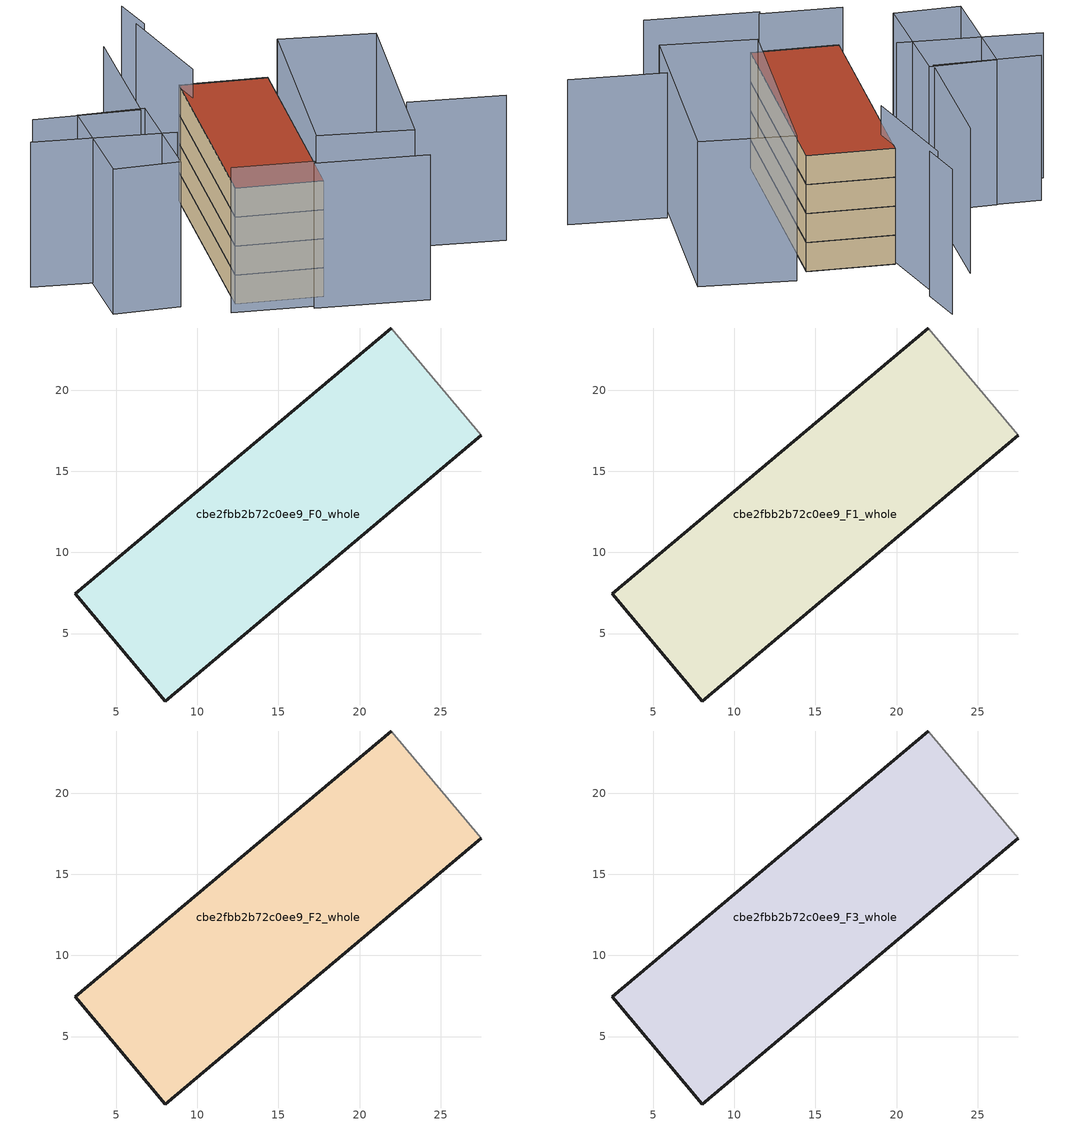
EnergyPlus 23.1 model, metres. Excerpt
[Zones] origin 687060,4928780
cbe2fbb2b72c0ee9_F0_whole
 floor ground (EU_floor_Construction): 27.51,17.21 21.94,23.83 2.46,7.46 8.03,0.84 z0
 wall outside (EU_wall_Construction): 27.51,17.21 8.03,0.84 2.46,7.46 21.94,23.83 z0:3
 wall adiabatic (EU_wall_Construction): 21.94,23.83 27.51,17.21 z0:3
cbe2fbb2b72c0ee9_F1_whole
 floor to cbe2fbb2b72c0ee9_F0_whole (EU_floor_Construction): 27.51,17.21 21.94,23.83 2.46,7.46 8.03,0.84 z3
 wall outside (EU_wall_Construction): 27.51,17.21 8.03,0.84 2.46,7.46 21.94,23.83 z3:6
 wall adiabatic (EU_wall_Construction): 21.94,23.83 27.51,17.21 z3:6
cbe2fbb2b72c0ee9_F2_whole
 floor to cbe2fbb2b72c0ee9_F1_whole (EU_floor_Construction): 27.51,17.21 21.94,23.83 2.46,7.46 8.03,0.84 z6
 wall outside (EU_wall_Construction): 27.51,17.21 8.03,0.84 2.46,7.46 21.94,23.83 z6:9
 wall adiabatic (EU_wall_Construction): 21.94,23.83 27.51,17.21 z6:9
cbe2fbb2b72c0ee9_F3_whole
 floor to cbe2fbb2b72c0ee9_F2_whole (EU_floor_Construction): 27.51,17.21 21.94,23.83 2.46,7.46 8.03,0.84 z9
 wall outside (EU_wall_Construction): 27.51,17.21 8.03,0.84 2.46,7.46 21.94,23.83 z9:12
 wall adiabatic (EU_wall_Construction): 21.94,23.83 27.51,17.21 z9:12
 roof outside (EU_roof_Construction): 21.94,23.83 27.51,17.21 8.03,0.84 2.46,7.46 z12
shading: 22.24,-0.54 28.13,-8.12 / 5.14,0.37 12.08,-8.47 / 0.47,6.82 5.55,0.52 / -3.03,26.51 5.63,15.36 / 19.78,21.16 26.89,31.03 / 27.28,30.33 30.04,34.22 / 20.6,31.19 8.78,20.97 / 8.78,20.97 1.89,28.94 / 11.06,3.28 29.83,17.4 / 29.83,17.4 35.55,9.8 / 35.55,9.8 16.77,-4.32 / 16.77,-4.32 11.06,3.28 / 9.29,20.78 -0.5,11.71 / -0.5,11.71 -5.02,16.59 / -5.02,16.59 4.77,25.66 / 4.77,25.66 9.29,20.78 z0:15
[Building]
EU S2 Campaign: North Axis=0; Terrain=City; Solar Distribution=FullExterior
[Site:Location]
Bologna: Latitude=44.5; Longitude=11.25; Time Zone=1; Elevation=37
[SizingPeriod:WeatherFileDays]
AnnualSizingPeriod: Begin Month=1; Begin Day of Month=1; End Month=12; End Day of Month=31; Day of Week for Start Day=Monday; Use Weather File Daylight Saving Period=No; Use Weather File Rain and Snow Indicators=No
[MATERIAL]
EU_InternalMass_Material: Roughness=MediumRough; Thickness=0.1; Conductivity=1; Density=1800; Specific Heat=900; Thermal Absorptance=0.9; Solar Absorptance=0.7; Visible Absorptance=0.7
[MATERIAL:NOMASS] Roughness=MediumRough; Thermal Absorptance=0.9; Solar Absorptance=0.7; Visible Absorptance=0.7
Name | Thermal Resistance
EU_wall_NoMass | 0.937881
EU_roof_NoMass | 0.548572
EU_floor_NoMass | 0.71348
[CONSTRUCTION]
EU_wall_Construction: EU_wall_NoMass
EU_roof_Construction: EU_roof_NoMass
EU_floor_Construction: EU_floor_NoMass
EU_InternalMass_Construction: EU_InternalMass_Material
[ZONE] Type=1; Multiplier=1; Ceiling Height=autocalculate; Floor Area=autocalculate; Part of Total Floor Area=Yes
Name | Volume
cbe2fbb2b72c0ee9_F0_whole | 660.067
cbe2fbb2b72c0ee9_F1_whole; cbe2fbb2b72c0ee9_F2_whole; cbe2fbb2b72c0ee9_F3_whole | 660.066
[INTERNALMASS] Construction=EU_InternalMass_Construction; Surface Area=220.022
Name | Zone or ZoneList
cbe2fbb2b72c0ee9_F0_whole_EU_InternalMass | cbe2fbb2b72c0ee9_F0_whole
cbe2fbb2b72c0ee9_F1_whole_EU_InternalMass | cbe2fbb2b72c0ee9_F1_whole
cbe2fbb2b72c0ee9_F2_whole_EU_InternalMass | cbe2fbb2b72c0ee9_F2_whole
cbe2fbb2b72c0ee9_F3_whole_EU_InternalMass | cbe2fbb2b72c0ee9_F3_whole
[OTHEREQUIPMENT] Fuel Type=Electricity; Design Level Calculation Method=Watts/Area; Power per Zone Floor Area=1; Fraction Latent=0; Fraction Radiant=0; Fraction Lost=0; Carbon Dioxide Generation Rate=0; EndUse Subcategory=EU_Step8_InternalGains
Name | Zone or ZoneList or Space or SpaceList | Schedule
EU_Step8_InternalGain_cbe2fbb2b72c0ee9_F0_whole_f000 | cbe2fbb2b72c0ee9_F0_whole | EU_Step8_GainSchedule_cbe2fbb2b72c0ee9_F0_whole_f000
EU_Step8_InternalGain_cbe2fbb2b72c0ee9_F1_whole_f000 | cbe2fbb2b72c0ee9_F1_whole | EU_Step8_GainSchedule_cbe2fbb2b72c0ee9_F1_whole_f000
EU_Step8_InternalGain_cbe2fbb2b72c0ee9_F2_whole_f000 | cbe2fbb2b72c0ee9_F2_whole | EU_Step8_GainSchedule_cbe2fbb2b72c0ee9_F2_whole_f000
EU_Step8_InternalGain_cbe2fbb2b72c0ee9_F3_whole_f000 | cbe2fbb2b72c0ee9_F3_whole | EU_Step8_GainSchedule_cbe2fbb2b72c0ee9_F3_whole_f000
[ZONEVENTILATION:DESIGNFLOWRATE] Schedule=EU_AlwaysOn; Design Flow Rate Calculation Method=AirChanges/Hour; Air Changes per Hour=0.687892; Ventilation Type=Natural; Fan Pressure Rise=0; Fan Total Efficiency=1; Constant Term Coefficient=1; Temperature Term Coefficient=0; Velocity Term Coefficient=0; Velocity Squared Term Coefficient=0; Minimum Indoor Temperature=-100; Maximum Indoor Temperature=100; Delta Temperature=-100; Minimum Outdoor Temperature=-100; Maximum Outdoor Temperature=100; Maximum Wind Speed=40
Name | Zone or ZoneList or Space or SpaceList
EU_ConstantAir_cbe2fbb2b72c0ee9_F0_whole | cbe2fbb2b72c0ee9_F0_whole
EU_ConstantAir_cbe2fbb2b72c0ee9_F1_whole | cbe2fbb2b72c0ee9_F1_whole
EU_ConstantAir_cbe2fbb2b72c0ee9_F2_whole | cbe2fbb2b72c0ee9_F2_whole
EU_ConstantAir_cbe2fbb2b72c0ee9_F3_whole | cbe2fbb2b72c0ee9_F3_whole
[HVACTEMPLATE:THERMOSTAT] Constant Heating Setpoint=20; Constant Cooling Setpoint=50
EU_HeatOnly_cbe2fbb2b72c0ee9_F0_whole; EU_HeatOnly_cbe2fbb2b72c0ee9_F1_whole; EU_HeatOnly_cbe2fbb2b72c0ee9_F2_whole; EU_HeatOnly_cbe2fbb2b72c0ee9_F3_whole
[HVACTEMPLATE:ZONE:IDEALLOADSAIRSYSTEM] System Availability Schedule=EU_AlwaysOn; Maximum Heating Supply Air Temperature=50; Minimum Cooling Supply Air Temperature=13; Maximum Heating Supply Air Humidity Ratio=0.0156; Minimum Cooling Supply Air Humidity Ratio=0.0077; Heating Limit=NoLimit; Cooling Limit=NoLimit; Heating Availability Schedule=EU_AlwaysOn; Cooling Availability Schedule=EU_CoolingOff; Dehumidification Control Type=ConstantSensibleHeatRatio; Cooling Sensible Heat Ratio=0.7; Dehumidification Setpoint=60; Humidification Control Type=None; Humidification Setpoint=30; Outdoor Air Method=None; Outdoor Air Flow Rate per Person=0.00944; Outdoor Air Flow Rate per Zone Floor Area=0; Outdoor Air Flow Rate per Zone=0; Demand Controlled Ventilation Type=None; Outdoor Air Economizer Type=NoEconomizer; Heat Recovery Type=None; Sensible Heat Recovery Effectiveness=0.7; Latent Heat Recovery Effectiveness=0.65
Name | Template Thermostat
cbe2fbb2b72c0ee9_F0_whole | EU_HeatOnly_cbe2fbb2b72c0ee9_F0_whole
cbe2fbb2b72c0ee9_F1_whole | EU_HeatOnly_cbe2fbb2b72c0ee9_F1_whole
cbe2fbb2b72c0ee9_F2_whole | EU_HeatOnly_cbe2fbb2b72c0ee9_F2_whole
cbe2fbb2b72c0ee9_F3_whole | EU_HeatOnly_cbe2fbb2b72c0ee9_F3_whole
[SIZING:ZONE] Zone Cooling Design Supply Air Temperature Input Method=SupplyAirTemperature; Zone Cooling Design Supply Air Temperature=13; Zone Heating Design Supply Air Temperature Input Method=SupplyAirTemperature; Zone Heating Design Supply Air Temperature=50; Zone Cooling Design Supply Air Humidity Ratio=0.008; Zone Heating Design Supply Air Humidity Ratio=0.008; Cooling Design Air Flow Method=DesignDay; Cooling Design Air Flow Rate=0; Cooling Minimum Air Flow per Zone Floor Area=0.000762; Cooling Minimum Air Flow=0; Cooling Minimum Air Flow Fraction=0.2; Heating Design Air Flow Method=DesignDay; Heating Design Air Flow Rate=0; Heating Maximum Air Flow per Zone Floor Area=0.002032; Heating Maximum Air Flow=0.141576; Heating Maximum Air Flow Fraction=0.3; Account for Dedicated Outdoor Air System=No; Dedicated Outdoor Air System Control Strategy=NeutralSupplyAir; Dedicated Outdoor Air Low Setpoint Temperature for Design=autosize; Dedicated Outdoor Air High Setpoint Temperature for Design=autosize; Zone Load Sizing Method=Sensible Load Only No Latent Load; Zone Latent Cooling Design Supply Air Humidity Ratio Input Method=HumidityRatioDifference; Zone Cooling Design Supply Air Humidity Ratio Difference=0.005; Zone Latent Heating Design Supply Air Humidity Ratio Input Method=HumidityRatioDifference; Zone Humidification Design Supply Air Humidity Ratio Difference=0.005
cbe2fbb2b72c0ee9_F0_whole; cbe2fbb2b72c0ee9_F1_whole; cbe2fbb2b72c0ee9_F2_whole; cbe2fbb2b72c0ee9_F3_whole
[SCHEDULE:CONSTANT]
Name | Hourly Value
EU_AlwaysOn | 1
EU_CoolingOff | 0
[SCHEDULE:FILE] Column Number=1; Rows to Skip at Top=0; Number of Hours of Data=8760; Column Separator=Comma; Interpolate to Timestep=No; Minutes per Item=60; Adjust Schedule for Daylight Savings=Yes
Name | File
EU_Step8_GainSchedule_cbe2fbb2b72c0ee9_F0_whole_f000 | ../../schedules/cbe2fbb2b72c0ee9/cbe2fbb2b72c0ee9_F0_whole_f000_gain.csv
EU_Step8_GainSchedule_cbe2fbb2b72c0ee9_F1_whole_f000 | ../../schedules/cbe2fbb2b72c0ee9/cbe2fbb2b72c0ee9_F1_whole_f000_gain.csv
EU_Step8_GainSchedule_cbe2fbb2b72c0ee9_F2_whole_f000 | ../../schedules/cbe2fbb2b72c0ee9/cbe2fbb2b72c0ee9_F2_whole_f000_gain.csv
EU_Step8_GainSchedule_cbe2fbb2b72c0ee9_F3_whole_f000 | ../../schedules/cbe2fbb2b72c0ee9/cbe2fbb2b72c0ee9_F3_whole_f000_gain.csv
